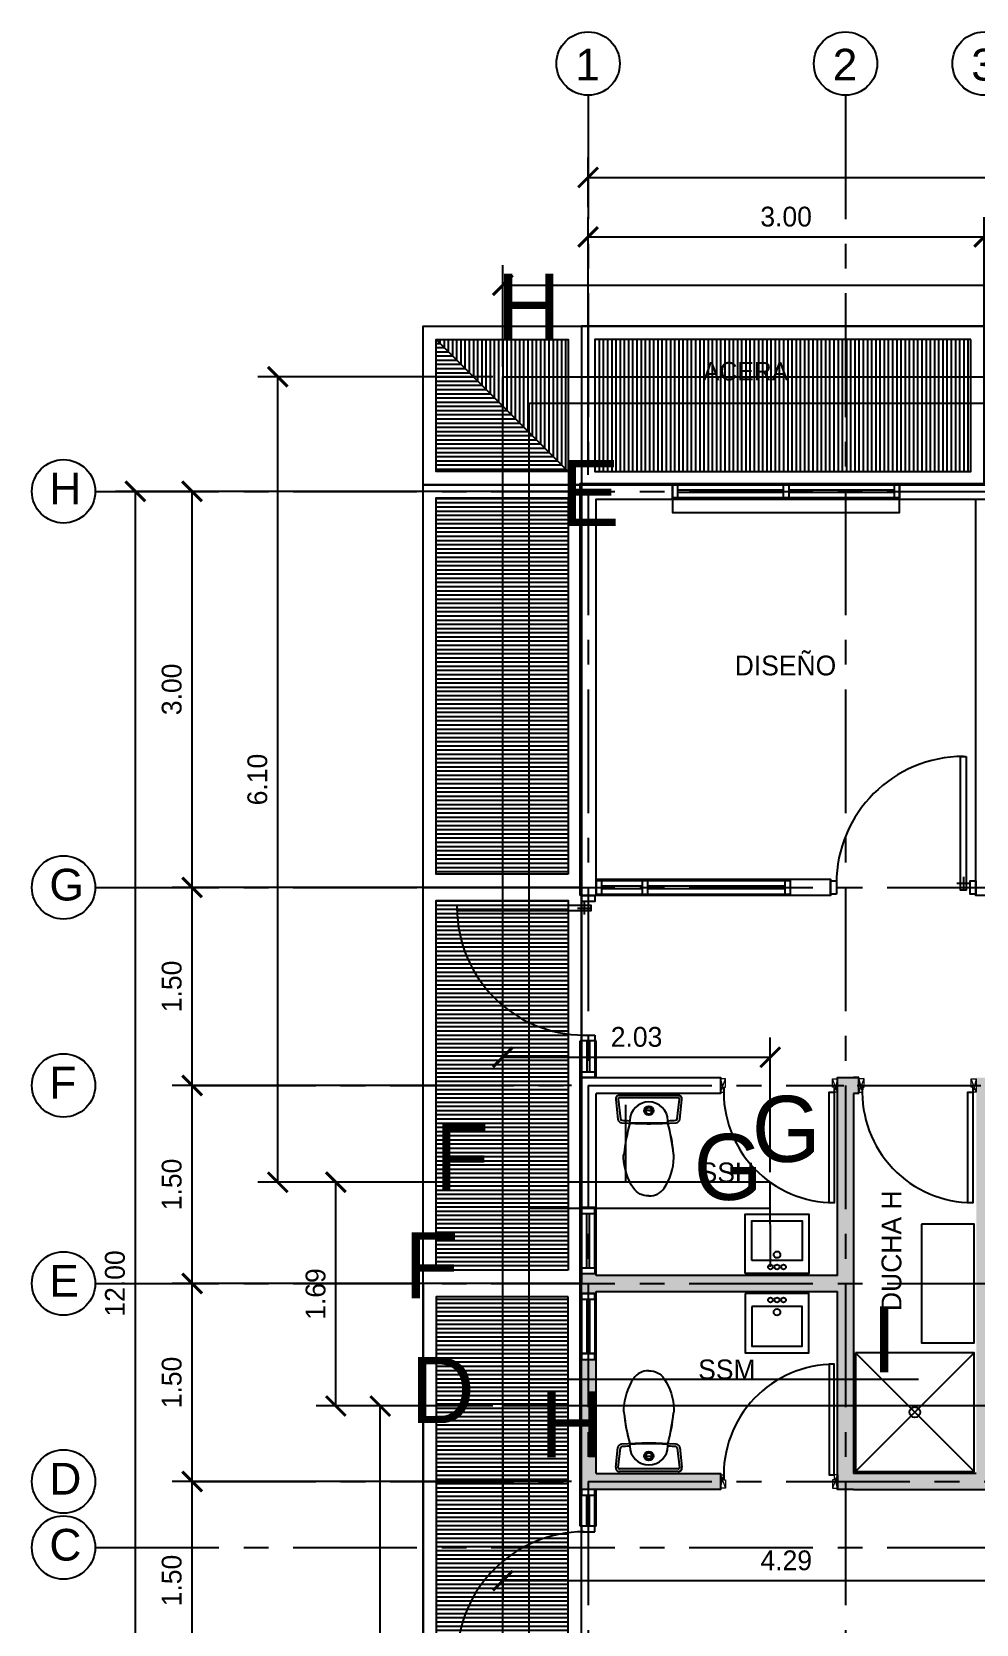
# Model space of a CAD drawing. Header units: millimetres. Extents: x 1.9 to 53.6, y -0.4 to 20.7.
# Drawn here: x 1.94 to 9.09, y 8.63 to 20.69 of the extents above; entities that cross this region are included whole.
import ezdxf

# ---------------------------------------------------------------- set-up
doc = ezdxf.new("R2010")
doc.units = ezdxf.units.MM
doc.header["$MEASUREMENT"] = 0
doc.header["$PDMODE"] = 3
doc.linetypes.add('CENTER', pattern=[2, 1.25, -0.25, 0.25, -0.25])
for name, color, linetype in [('A-COTAS', 252, 'Continuous'), ('A-EJES', 252, 'CENTER'), ('A-PLANTAS', 252, 'Continuous'), ('A-TEXTO', 252, 'Continuous')]:
    doc.layers.add(name, color=color, linetype=linetype)
doc.styles.add('EJES-ARQ$0$PL-EJES$0$R2', font='arial.ttf', dxfattribs={"height": 0.3})
doc.styles.add('T2-E75', font='GOTHIC.TTF', dxfattribs={"height": 0.15})
doc.styles.add('T8-E500', font='GOTHIC.TTF', dxfattribs={"height": 4})
doc.dimstyles.new('E75', dxfattribs={"dimtxt": 0.15, "dimasz": 0.15, "dimexe": 0.15, "dimexo": 0.075, "dimgap": 0.075, "dimtad": 1, "dimzin": 0, "dimdsep": 46, "dimtxsty": 'T2-E75', "dimblk": 'ARCHTICK', "dimcen": 0.15, "dimclrd": 252, "dimclre": 252, "dimclrt": 252, "dimadec": 0, "dimazin": 0, "dimtfac": 1, "dimtofl": 0, "dimtmove": 1, "dimatfit": 3, "dimfxl": 1, "dimtolj": 1, "dimtzin": 0, "dimarcsym": 0})
pattern_1 = [(180, (-3979.054977, -1923.915953), (0, -0.03175), [])]

# ---------------------------------------------------------------- blocks, each defined once
blk = doc.blocks.new('_ArchTick')
at = {"color": 0, "linetype": 'ByBlock', "const_width": 0.15}
blk.add_lwpolyline([(-0.5, -0.5), (0.5, 0.5)], dxfattribs=at)
blk = doc.blocks.new('*D11')
at = {"layer": 'A-COTAS', "color": 252, "lineweight": -2, "transparency": 16777216}
for p, q in [((6.151, 17.331), (6.151, 19.283)), ((9.151, 17.331), (9.151, 19.283)), ((6.151, 19.133), (9.151, 19.133))]:
    blk.add_line(p, q, dxfattribs=at)
at = {"layer": 'Defpoints', "color": 0, "transparency": 16777216}
for p in [(9.151, 19.133), (6.151, 17.256), (9.151, 17.256)]:
    blk.add_point(p, dxfattribs=at)
at = {"layer": 'A-COTAS', "color": 252, "lineweight": -2, "transparency": 16777216, "xscale": 0.15, "yscale": 0.15, "zscale": 0.15, "rotation": 180}
blk.add_blockref('_ArchTick', (6.151, 19.133), dxfattribs=at)
at = {"layer": 'A-COTAS', "color": 252, "lineweight": -2, "transparency": 16777216, "xscale": 0.15, "yscale": 0.15, "zscale": 0.15}
blk.add_blockref('_ArchTick', (9.151, 19.133), dxfattribs=at)
at = {"layer": 'A-COTAS', "color": 252, "transparency": 16777216, "insert": (7.651, 19.286), "char_height": 0.15, "attachment_point": 5, "style": 'T2-E75'}
blk.add_mtext('\\A1;3.00', dxfattribs=at)
blk = doc.blocks.new('*D14')
at = {"layer": 'A-COTAS', "color": 252, "lineweight": -2, "transparency": 16777216}
for p, q in [((4.089, 17.206), (2.571, 17.206)), ((2.721, 5.206), (2.721, 17.206)), ((4.089, 5.206), (2.571, 5.206))]:
    blk.add_line(p, q, dxfattribs=at)
at = {"layer": 'Defpoints', "color": 0, "transparency": 16777216}
for p in [(2.721, 17.206), (4.164, 17.206), (4.164, 5.206)]:
    blk.add_point(p, dxfattribs=at)
at = {"layer": 'A-COTAS', "color": 252, "lineweight": -2, "transparency": 16777216, "xscale": 0.15, "yscale": 0.15, "zscale": 0.15}
for p, rotation in [((2.721, 17.206), 90), ((2.721, 5.206), 270)]:
    blk.add_blockref('_ArchTick', p, dxfattribs=dict(at, rotation=rotation))
at = {"layer": 'A-COTAS', "color": 252, "transparency": 16777216, "insert": (2.567, 11.206), "char_height": 0.15, "attachment_point": 5, "rotation": 90, "style": 'T2-E75'}
blk.add_mtext('\\A1;12.00', dxfattribs=at)
blk = doc.blocks.new('*D34')
at = {"layer": 'A-COTAS', "color": 252, "lineweight": -2, "transparency": 16777216}
for p, q in [((9.151, 17.331), (9.151, 19.283)), ((12.151, 17.331), (12.151, 19.283)), ((9.151, 19.133), (12.151, 19.133))]:
    blk.add_line(p, q, dxfattribs=at)
at = {"layer": 'Defpoints', "color": 0, "transparency": 16777216}
for p in [(12.151, 19.133), (9.151, 17.256), (12.151, 17.256)]:
    blk.add_point(p, dxfattribs=at)
at = {"layer": 'A-COTAS', "color": 252, "lineweight": -2, "transparency": 16777216, "xscale": 0.15, "yscale": 0.15, "zscale": 0.15, "rotation": 180}
blk.add_blockref('_ArchTick', (9.151, 19.133), dxfattribs=at)
at = {"layer": 'A-COTAS', "color": 252, "lineweight": -2, "transparency": 16777216, "xscale": 0.15, "yscale": 0.15, "zscale": 0.15}
blk.add_blockref('_ArchTick', (12.151, 19.133), dxfattribs=at)
at = {"layer": 'A-COTAS', "color": 252, "transparency": 16777216, "insert": (10.651, 19.286), "char_height": 0.15, "attachment_point": 5, "style": 'T2-E75'}
blk.add_mtext('\\A1;3.00', dxfattribs=at)
blk = doc.blocks.new('*D36')
at = {"layer": 'A-COTAS', "color": 252, "lineweight": -2, "transparency": 16777216}
for p, q in [((6.151, 19.358), (6.151, 19.734)), ((48.151, 19.358), (48.151, 19.734)), ((6.151, 19.584), (48.151, 19.584))]:
    blk.add_line(p, q, dxfattribs=at)
at = {"layer": 'Defpoints', "color": 0, "transparency": 16777216}
for p in [(48.151, 19.584), (6.151, 19.283), (48.151, 19.283)]:
    blk.add_point(p, dxfattribs=at)
at = {"layer": 'A-COTAS', "color": 252, "lineweight": -2, "transparency": 16777216, "xscale": 0.15, "yscale": 0.15, "zscale": 0.15, "rotation": 180}
blk.add_blockref('_ArchTick', (6.151, 19.584), dxfattribs=at)
at = {"layer": 'A-COTAS', "color": 252, "lineweight": -2, "transparency": 16777216, "xscale": 0.15, "yscale": 0.15, "zscale": 0.15}
blk.add_blockref('_ArchTick', (48.151, 19.584), dxfattribs=at)
at = {"layer": 'A-COTAS', "color": 252, "transparency": 16777216, "insert": (27.151, 19.738), "char_height": 0.15, "attachment_point": 5, "style": 'T2-E75'}
blk.add_mtext('\\A1;42.00', dxfattribs=at)
blk = doc.blocks.new('A$C12CA0C20')
at = {"layer": 'A-PLANTAS'}
h = blk.add_hatch(dxfattribs=at)
h.set_pattern_fill('ANSI31', color=256, scale=0.01, angle=135)
h.set_pattern_definition(pattern_1)
h.paths.add_polyline_path([(0.1, 13.4), (1.1, 13.4), (0.1, 14.4)])
h = blk.add_hatch(dxfattribs=at)
h.set_pattern_fill('ANSI31', color=256, scale=0.01, angle=45)
h.set_pattern_definition([(90, (-3979.054977, -1923.915953), (-0.03175, 0), [])])
h.paths.add_polyline_path([(22.15, 14.4), (22.15, 13.4), (19.35, 13.4), (19.35, 14.4)])
h.paths.add_polyline_path([(19.15, 14.4), (19.15, 13.4), (16.35, 13.4), (16.35, 14.4)])
h.paths.add_polyline_path([(16.15, 14.4), (16.15, 13.4), (13.35, 13.4), (13.35, 14.4)])
h.paths.add_polyline_path([(10.35, 13.4), (10.35, 14.4), (13.15, 14.4), (13.15, 13.4)])
h.paths.add_polyline_path([(7.35, 13.4), (7.35, 14.4), (10.15, 14.4), (10.15, 13.4)])
h.paths.add_polyline_path([(4.35, 13.4), (4.35, 14.4), (7.15, 14.4), (7.15, 13.4)])
h.paths.add_polyline_path([(1.3, 13.4), (1.3, 14.4), (4.15, 14.4), (4.15, 13.4)])
h.paths.add_polyline_path([(0.1, 14.4), (1.1, 14.4), (1.1, 13.4)])
h = blk.add_hatch(dxfattribs=at)
h.set_pattern_fill('ANSI31', color=256, scale=0.01, angle=135)
h.set_pattern_definition(pattern_1)
h.paths.add_polyline_path([(1.1, 13.2), (0.1, 13.2), (0.1, 10.35), (1.1, 10.35)])
h = blk.add_hatch(dxfattribs=at)
h.set_pattern_fill('ANSI31', color=256, scale=0.01, angle=135)
h.set_pattern_definition(pattern_1)
h.paths.add_polyline_path([(1.1, 10.15), (0.1, 10.15), (0.1, 7.35), (1.1, 7.35)])
h.paths.add_polyline_path([(1.1, 7.15), (0.1, 7.15), (0.1, 4.35), (1.1, 4.35)])
h.paths.add_polyline_path([(0.1, 1.3), (1.1, 1.3), (1.1, 4.15), (0.1, 4.15)])
for points in [[(0, 0), (0, 14.5), (44.5, 14.5), (44.5, 0), (0, 0)], [(1.1, 13.4), (0.1, 14.4)]]:
    blk.add_lwpolyline(points, dxfattribs=at)
for points in [[(1.2, 13.3), (0, 13.3), (0, 14.5), (1.2, 14.5)], [(4.25, 14.5), (1.2, 14.5), (1.2, 13.3), (4.25, 13.3)], [(1.1, 13.4), (0.1, 13.4), (0.1, 14.4), (1.1, 14.4)], [(4.15, 14.4), (1.3, 14.4), (1.3, 13.4), (4.15, 13.4)], [(1.2, 10.25), (0, 10.25), (0, 13.3), (1.2, 13.3)], [(1.2, 1.2), (1.2, 13.3), (43.3, 13.3), (43.3, 1.2)], [(1.1, 10.35), (0.1, 10.35), (0.1, 13.2), (1.1, 13.2)], [(1.2, 7.25), (0, 7.25), (0, 10.25), (1.2, 10.25)], [(1.1, 7.35), (0.1, 7.35), (0.1, 10.15), (1.1, 10.15)], [(1.2, 7.25), (0, 7.25), (0, 4.25), (1.2, 4.25)], [(1.1, 7.15), (0.1, 7.15), (0.1, 4.35), (1.1, 4.35)]]:
    blk.add_lwpolyline(points, close=True, dxfattribs=at)
blk = doc.blocks.new('A$C1F69553A')
at = {"lineweight": 0}
for p, q in [((0, 0), (0.038, 0.1)), ((0, 0.1), (0.025, 0))]:
    blk.add_line(p, q, dxfattribs=at)
blk.add_lwpolyline([(0.025, 0), (0.025, 0.038), (0.038, 0.038), (0.038, 0.1), (0, 0.1), (0, 0)], close=True, dxfattribs=at)
blk = doc.blocks.new('A$C25FA49E9')
at = {"layer": 'A-PLANTAS'}
for p, q in [((2.27, 0), (0.59, 0)), ((2.27, 0.1), (0.63, 0.1))]:
    blk.add_line(p, q, dxfattribs=at)
for points in [[(0.63, 0.1), (0.59, 0.1), (0.59, 0), (0.63, 0), (0.63, 0.1)], [(1.425, 0.06), (0.63, 0.06)], [(1.425, 0.04), (0.63, 0.04)], [(1.43, 0.1), (1.47, 0.1), (1.47, 0), (1.43, 0), (1.43, 0.1)], [(2.27, 0.06), (1.475, 0.06)], [(2.27, 0.04), (1.475, 0.04)], [(2.27, 0.1), (2.31, 0.1), (2.31, 0), (2.27, 0), (2.27, 0.1)]]:
    blk.add_lwpolyline(points, dxfattribs=at)
blk = doc.blocks.new('*D44')
at = {"layer": 'A-COTAS', "color": 252, "lineweight": -2, "transparency": 16777216}
for p, q in [((6.026, 9.706), (3.001, 9.706)), ((3.151, 8.206), (3.151, 9.706)), ((6.026, 8.206), (3.001, 8.206))]:
    blk.add_line(p, q, dxfattribs=at)
at = {"layer": 'Defpoints', "color": 0, "transparency": 16777216}
for p in [(3.151, 9.706), (6.101, 9.706), (6.101, 8.206)]:
    blk.add_point(p, dxfattribs=at)
at = {"layer": 'A-COTAS', "color": 252, "lineweight": -2, "transparency": 16777216, "xscale": 0.15, "yscale": 0.15, "zscale": 0.15}
for p, rotation in [((3.151, 9.706), 90), ((3.151, 8.206), 270)]:
    blk.add_blockref('_ArchTick', p, dxfattribs=dict(at, rotation=rotation))
at = {"layer": 'A-COTAS', "color": 252, "transparency": 16777216, "insert": (2.997, 8.956), "char_height": 0.15, "attachment_point": 5, "rotation": 90, "style": 'T2-E75'}
blk.add_mtext('\\A1;1.50', dxfattribs=at)
blk = doc.blocks.new('*D45')
at = {"layer": 'A-COTAS', "color": 252, "lineweight": -2, "transparency": 16777216}
for p, q in [((6.026, 14.206), (3.001, 14.206)), ((3.151, 12.706), (3.151, 14.206)), ((6.026, 12.706), (3.001, 12.706))]:
    blk.add_line(p, q, dxfattribs=at)
at = {"layer": 'Defpoints', "color": 0, "transparency": 16777216}
for p in [(3.151, 14.206), (6.101, 14.206), (6.101, 12.706)]:
    blk.add_point(p, dxfattribs=at)
at = {"layer": 'A-COTAS', "color": 252, "lineweight": -2, "transparency": 16777216, "xscale": 0.15, "yscale": 0.15, "zscale": 0.15}
for p, rotation in [((3.151, 14.206), 90), ((3.151, 12.706), 270)]:
    blk.add_blockref('_ArchTick', p, dxfattribs=dict(at, rotation=rotation))
at = {"layer": 'A-COTAS', "color": 252, "transparency": 16777216, "insert": (2.997, 13.456), "char_height": 0.15, "attachment_point": 5, "rotation": 90, "style": 'T2-E75'}
blk.add_mtext('\\A1;1.50', dxfattribs=at)
blk = doc.blocks.new('*D49')
at = {"layer": 'A-COTAS', "color": 252, "lineweight": -2, "transparency": 16777216}
for p, q in [((6.026, 17.206), (3.001, 17.206)), ((3.151, 14.206), (3.151, 17.206)), ((6.026, 14.206), (3.001, 14.206))]:
    blk.add_line(p, q, dxfattribs=at)
at = {"layer": 'Defpoints', "color": 0, "transparency": 16777216}
for p in [(3.151, 17.206), (6.101, 17.206), (6.101, 14.206)]:
    blk.add_point(p, dxfattribs=at)
at = {"layer": 'A-COTAS', "color": 252, "lineweight": -2, "transparency": 16777216, "xscale": 0.15, "yscale": 0.15, "zscale": 0.15}
for p, rotation in [((3.151, 17.206), 90), ((3.151, 14.206), 270)]:
    blk.add_blockref('_ArchTick', p, dxfattribs=dict(at, rotation=rotation))
at = {"layer": 'A-COTAS', "color": 252, "transparency": 16777216, "insert": (2.997, 15.706), "char_height": 0.15, "attachment_point": 5, "rotation": 90, "style": 'T2-E75'}
blk.add_mtext('\\A1;3.00', dxfattribs=at)
blk = doc.blocks.new('A$C037570ED')
at = {"layer": 'A-PLANTAS'}
for points in [[(0, 0), (0.044, 0), (0.044, 0.1), (0, 0.1)], [(0.349, 0), (0.393, 0), (0.393, 0.1), (0.349, 0.1)], [(1.429, 0), (1.473, 0), (1.473, 0.1), (1.429, 0.1)]]:
    blk.add_lwpolyline(points, close=True, dxfattribs=at)
for points in [[(0.349, 0.1), (0.044, 0.1)], [(0.349, 0.06), (0.044, 0.06)], [(0.349, 0.04), (0.044, 0.04)], [(1.429, 0.1), (0.393, 0.1)], [(1.429, 0.06), (0.393, 0.06)], [(1.429, 0.04), (0.393, 0.04)], [(0.044, 0), (0.349, 0)], [(0.393, 0), (1.429, 0)]]:
    blk.add_lwpolyline(points, dxfattribs=at)
blk = doc.blocks.new('*D41')
at = {"layer": 'A-COTAS', "color": 252, "lineweight": -2, "transparency": 16777216}
for p, q in [((6.026, 11.206), (3.001, 11.206)), ((3.151, 9.706), (3.151, 11.206)), ((6.026, 9.706), (3.001, 9.706))]:
    blk.add_line(p, q, dxfattribs=at)
at = {"layer": 'Defpoints', "color": 0, "transparency": 16777216}
for p in [(3.151, 11.206), (6.101, 11.206), (6.101, 9.706)]:
    blk.add_point(p, dxfattribs=at)
at = {"layer": 'A-COTAS', "color": 252, "lineweight": -2, "transparency": 16777216, "xscale": 0.15, "yscale": 0.15, "zscale": 0.15}
for p, rotation in [((3.151, 11.206), 90), ((3.151, 9.706), 270)]:
    blk.add_blockref('_ArchTick', p, dxfattribs=dict(at, rotation=rotation))
at = {"layer": 'A-COTAS', "color": 252, "transparency": 16777216, "insert": (2.997, 10.456), "char_height": 0.15, "attachment_point": 5, "rotation": 90, "style": 'T2-E75'}
blk.add_mtext('\\A1;1.50', dxfattribs=at)
blk = doc.blocks.new('*D42')
at = {"layer": 'A-COTAS', "color": 252, "lineweight": -2, "transparency": 16777216}
for p, q in [((6.026, 12.706), (3.001, 12.706)), ((3.151, 11.206), (3.151, 12.706)), ((6.026, 11.206), (3.001, 11.206))]:
    blk.add_line(p, q, dxfattribs=at)
at = {"layer": 'Defpoints', "color": 0, "transparency": 16777216}
for p in [(3.151, 12.706), (6.101, 12.706), (6.101, 11.206)]:
    blk.add_point(p, dxfattribs=at)
at = {"layer": 'A-COTAS', "color": 252, "lineweight": -2, "transparency": 16777216, "xscale": 0.15, "yscale": 0.15, "zscale": 0.15}
for p, rotation in [((3.151, 12.706), 90), ((3.151, 11.206), 270)]:
    blk.add_blockref('_ArchTick', p, dxfattribs=dict(at, rotation=rotation))
at = {"layer": 'A-COTAS', "color": 252, "transparency": 16777216, "insert": (2.997, 11.956), "char_height": 0.15, "attachment_point": 5, "rotation": 90, "style": 'T2-E75'}
blk.add_mtext('\\A1;1.50', dxfattribs=at)
blk = doc.blocks.new('*D53')
at = {"layer": 'A-COTAS', "color": 252, "lineweight": -2, "transparency": 16777216}
for p, q in [((5.43, 10.278), (4.426, 10.278)), ((4.576, 4.353), (4.576, 10.278)), ((5.43, 4.353), (4.426, 4.353))]:
    blk.add_line(p, q, dxfattribs=at)
at = {"layer": 'Defpoints', "color": 0, "transparency": 16777216}
for p in [(4.576, 10.278), (5.505, 10.278), (5.505, 4.353)]:
    blk.add_point(p, dxfattribs=at)
at = {"layer": 'A-COTAS', "color": 252, "lineweight": -2, "transparency": 16777216, "xscale": 0.15, "yscale": 0.15, "zscale": 0.15}
for p, rotation in [((4.576, 10.278), 90), ((4.576, 4.353), 270)]:
    blk.add_blockref('_ArchTick', p, dxfattribs=dict(at, rotation=rotation))
at = {"layer": 'A-COTAS', "color": 252, "transparency": 16777216, "insert": (4.422, 7.316), "char_height": 0.15, "attachment_point": 5, "rotation": 90, "style": 'T2-E75'}
blk.add_mtext('\\A1;5.92', dxfattribs=at)
blk = doc.blocks.new('*D54')
at = {"layer": 'A-COTAS', "color": 252, "lineweight": -2, "transparency": 16777216}
for p, q in [((5.505, 10.203), (5.505, 8.805)), ((9.799, 10.203), (9.799, 8.805)), ((5.505, 8.955), (9.799, 8.955))]:
    blk.add_line(p, q, dxfattribs=at)
at = {"layer": 'Defpoints', "color": 0, "transparency": 16777216}
for p in [(5.505, 10.278), (9.799, 10.278), (9.799, 8.955)]:
    blk.add_point(p, dxfattribs=at)
at = {"layer": 'A-COTAS', "color": 252, "lineweight": -2, "transparency": 16777216, "xscale": 0.15, "yscale": 0.15, "zscale": 0.15, "rotation": 180}
blk.add_blockref('_ArchTick', (5.505, 8.955), dxfattribs=at)
at = {"layer": 'A-COTAS', "color": 252, "lineweight": -2, "transparency": 16777216, "xscale": 0.15, "yscale": 0.15, "zscale": 0.15}
blk.add_blockref('_ArchTick', (9.799, 8.955), dxfattribs=at)
at = {"layer": 'A-COTAS', "color": 252, "transparency": 16777216, "insert": (7.652, 9.108), "char_height": 0.15, "attachment_point": 5, "style": 'T2-E75'}
blk.add_mtext('\\A1;4.29', dxfattribs=at)
blk = doc.blocks.new('*D55')
at = {"layer": 'A-COTAS', "color": 252, "lineweight": -2, "transparency": 16777216}
for p, q in [((5.43, 11.973), (4.09, 11.973)), ((4.24, 10.278), (4.24, 11.973)), ((5.43, 10.278), (4.09, 10.278))]:
    blk.add_line(p, q, dxfattribs=at)
at = {"layer": 'Defpoints', "color": 0, "transparency": 16777216}
for p in [(4.24, 11.973), (5.505, 11.973), (5.505, 10.278)]:
    blk.add_point(p, dxfattribs=at)
at = {"layer": 'A-COTAS', "color": 252, "lineweight": -2, "transparency": 16777216, "xscale": 0.15, "yscale": 0.15, "zscale": 0.15}
for p, rotation in [((4.24, 11.973), 90), ((4.24, 10.278), 270)]:
    blk.add_blockref('_ArchTick', p, dxfattribs=dict(at, rotation=rotation))
at = {"layer": 'A-COTAS', "color": 252, "transparency": 16777216, "insert": (4.087, 11.126), "char_height": 0.15, "attachment_point": 5, "rotation": 90, "style": 'T2-E75'}
blk.add_mtext('\\A1;1.69', dxfattribs=at)
blk = doc.blocks.new('*D56')
at = {"layer": 'A-COTAS', "color": 252, "lineweight": -2, "transparency": 16777216}
for p, q in [((5.505, 12.048), (5.505, 13.07)), ((7.531, 12.048), (7.531, 13.07)), ((5.505, 12.92), (7.531, 12.92))]:
    blk.add_line(p, q, dxfattribs=at)
at = {"layer": 'Defpoints', "color": 0, "transparency": 16777216}
for p in [(7.531, 12.92), (5.505, 11.973), (7.531, 11.973)]:
    blk.add_point(p, dxfattribs=at)
at = {"layer": 'A-COTAS', "color": 252, "lineweight": -2, "transparency": 16777216, "xscale": 0.15, "yscale": 0.15, "zscale": 0.15, "rotation": 180}
blk.add_blockref('_ArchTick', (5.505, 12.92), dxfattribs=at)
at = {"layer": 'A-COTAS', "color": 252, "lineweight": -2, "transparency": 16777216, "xscale": 0.15, "yscale": 0.15, "zscale": 0.15}
blk.add_blockref('_ArchTick', (7.531, 12.92), dxfattribs=at)
at = {"layer": 'A-COTAS', "color": 252, "transparency": 16777216, "insert": (6.518, 13.073), "char_height": 0.15, "attachment_point": 5, "style": 'T2-E75'}
blk.add_mtext('\\A1;2.03', dxfattribs=at)
blk = doc.blocks.new('*D57')
at = {"layer": 'A-COTAS', "color": 252, "lineweight": -2, "transparency": 16777216}
for p, q in [((5.43, 18.074), (3.65, 18.074)), ((3.8, 11.973), (3.8, 18.074)), ((5.43, 11.973), (3.65, 11.973))]:
    blk.add_line(p, q, dxfattribs=at)
at = {"layer": 'Defpoints', "color": 0, "transparency": 16777216}
for p in [(3.8, 18.074), (5.505, 18.074), (5.505, 11.973)]:
    blk.add_point(p, dxfattribs=at)
at = {"layer": 'A-COTAS', "color": 252, "lineweight": -2, "transparency": 16777216, "xscale": 0.15, "yscale": 0.15, "zscale": 0.15}
for p, rotation in [((3.8, 18.074), 90), ((3.8, 11.973), 270)]:
    blk.add_blockref('_ArchTick', p, dxfattribs=dict(at, rotation=rotation))
at = {"layer": 'A-COTAS', "color": 252, "transparency": 16777216, "insert": (3.646, 15.023), "char_height": 0.15, "attachment_point": 5, "rotation": 90, "style": 'T2-E75'}
blk.add_mtext('\\A1;6.10', dxfattribs=at)
blk = doc.blocks.new('*D58')
at = {"layer": 'A-COTAS', "color": 252, "lineweight": -2, "transparency": 16777216}
for p, q in [((5.505, 18.149), (5.505, 18.918)), ((26.285, 18.149), (26.285, 18.918)), ((5.505, 18.768), (26.285, 18.768))]:
    blk.add_line(p, q, dxfattribs=at)
at = {"layer": 'Defpoints', "color": 0, "transparency": 16777216}
for p in [(26.285, 18.768), (5.505, 18.074), (26.285, 18.074)]:
    blk.add_point(p, dxfattribs=at)
at = {"layer": 'A-COTAS', "color": 252, "lineweight": -2, "transparency": 16777216, "xscale": 0.15, "yscale": 0.15, "zscale": 0.15, "rotation": 180}
blk.add_blockref('_ArchTick', (5.505, 18.768), dxfattribs=at)
at = {"layer": 'A-COTAS', "color": 252, "lineweight": -2, "transparency": 16777216, "xscale": 0.15, "yscale": 0.15, "zscale": 0.15}
blk.add_blockref('_ArchTick', (26.285, 18.768), dxfattribs=at)
at = {"layer": 'A-COTAS', "color": 252, "transparency": 16777216, "insert": (15.895, 18.922), "char_height": 0.15, "attachment_point": 5, "style": 'T2-E75'}
blk.add_mtext('\\A1;20.78', dxfattribs=at)

msp = doc.modelspace()

# ---------------------------------------------------------------- hatches: boundary and pattern name
at = {"layer": 'A-PLANTAS'}
h = msp.add_hatch(dxfattribs=at)
h.set_pattern_fill('ANGLE', color=256)
h.set_pattern_definition([(0, (-3855.283, -1919.9595), (0, 6.985), [5.08, -1.905]), (90, (-3855.283, -1919.9595), (-6.985, 4e-16), [5.08, -1.905])])
h.paths.add_polyline_path([(15.791, 17.266), (14.511, 17.266), (14.511, 17.146), (15.791, 17.146)])
h.paths.add_polyline_path([(12.791, 17.266), (11.511, 17.266), (11.511, 17.146), (12.791, 17.146)])
h.paths.add_polyline_path([(9.791, 17.266), (8.511, 17.266), (8.511, 17.146), (9.791, 17.146)])
h.paths.add_polyline_path([(6.791, 17.266), (6.091, 17.266), (6.091, 14.144), (6.211, 14.144), (6.211, 17.146), (6.791, 17.146)])
h.paths.add_polyline_path([(6.211, 12.646), (7.153, 12.646), (7.153, 12.766), (6.091, 12.766), (6.091, 11.781), (6.211, 11.781)])
h = msp.add_hatch(color=256, dxfattribs=at)
h.dxf.hatch_style = 1
h.paths.add_polyline_path([(15.211, 12.766), (15.091, 12.766), (10.099, 12.766), (10.099, 12.646), (10.191, 12.646), (10.191, 9.766), (9.211, 9.766), (9.211, 12.766), (9.091, 12.766), (9.091, 9.766), (8.161, 9.766), (8.161, 12.646), (8.203, 12.646), (8.203, 12.766), (8.161, 12.766), (8.041, 12.766), (8.041, 11.266), (6.211, 11.266), (6.211, 11.281), (6.091, 11.281), (6.091, 11.131), (6.211, 11.131), (6.211, 11.146), (8.041, 11.146), (8.041, 9.646), (8.161, 9.646), (11.541, 9.646), (11.541, 9.766), (10.311, 9.766), (10.311, 12.646), (12.641, 12.646), (12.641, 9.646), (12.761, 9.646), (12.761, 12.646), (15.091, 12.646), (15.091, 9.766), (13.861, 9.766), (13.861, 9.646), (15.091, 9.646), (15.211, 9.646), (15.211, 9.766)])
h.paths.add_polyline_path([(7.153, 9.766), (6.211, 9.766), (6.211, 10.631), (6.091, 10.631), (6.091, 9.646), (7.153, 9.646)], flags=17)

# ---------------------------------------------------------------- linework, layer by layer
at = {"layer": 'A-COTAS', "color": 5}
for p, q in [((5.505, 4.353), (5.505, 18.074)), ((5.505, 18.074), (26.285, 18.074)), ((6.435, 12.559), (6.435, 11.973)), ((7.531, 11.973), (5.505, 11.973)), ((7.532, 11.331), (7.531, 11.973)), ((9.799, 10.278), (5.505, 10.278))]:
    msp.add_line(p, q, dxfattribs=at)
at = {"layer": 'A-COTAS', "color": 1}
for p, q in [((5.705, 17.874), (26.085, 17.874)), ((5.705, 4.553), (5.705, 17.874)), ((7.531, 11.773), (5.705, 11.773)), ((8.654, 10.478), (5.705, 10.478))]:
    msp.add_line(p, q, dxfattribs=at)
at = {"layer": 'A-EJES', "ltscale": 0.75}
for p, q in [((6.151, 20.206), (6.151, 2.206)), ((8.101, 20.206), (8.101, 2.206)), ((2.417, 17.206), (53.133, 17.206)), ((2.417, 14.206), (53.133, 14.206)), ((3.151, 12.706), (8.088, 12.706)), ((6.151, 12.706), (6.151, 9.706)), ((8.188, 12.706), (10.089, 12.706)), ((2.417, 11.206), (53.133, 11.206)), ((3.151, 9.706), (53.133, 9.706)), ((2.417, 9.206), (53.133, 9.206))]:
    msp.add_line(p, q, dxfattribs=at)
at = {"layer": 'A-EJES', "linetype": 'Continuous', "ltscale": 0.75}
for centre in [(6.151, 20.446), (8.101, 20.446), (9.151, 20.446), (2.177, 17.206), (2.177, 14.206), (2.177, 12.706), (2.177, 11.206), (2.177, 9.706), (2.177, 9.206)]:
    msp.add_circle(centre, 0.24, dxfattribs=at)
at = {"layer": 'A-PLANTAS', "linetype": 'Continuous'}
for p, q in [((9.044, 14.236), (8.944, 14.236)), ((8.994, 14.286), (8.994, 14.186))]:
    msp.add_line(p, q, dxfattribs=at)
at = {"layer": 'A-PLANTAS'}
for p, q in [((6.071, 14.05), (6.171, 14.05)), ((6.121, 14.1), (6.121, 14)), ((6.36, 12.599), (6.377, 12.45)), ((6.36, 12.599), (6.36, 12.599)), ((6.36, 12.599), (6.377, 12.45)), ((6.379, 12.601), (6.396, 12.452)), ((6.833, 12.631), (6.389, 12.631)), ((6.833, 12.612), (6.389, 12.612)), ((6.826, 12.452), (6.843, 12.601)), ((6.845, 12.45), (6.862, 12.599)), ((6.845, 12.45), (6.862, 12.599)), ((6.377, 12.45), (6.377, 12.45)), ((6.845, 12.45), (6.845, 12.45)), ((8.176, 10.681), (9.076, 9.781)), ((9.076, 10.681), (8.176, 9.781)), ((6.36, 9.814), (6.377, 9.963)), ((6.36, 9.814), (6.377, 9.963)), ((6.377, 9.963), (6.377, 9.963)), ((6.379, 9.812), (6.396, 9.961)), ((6.826, 9.961), (6.843, 9.812)), ((6.845, 9.963), (6.862, 9.814)), ((6.845, 9.963), (6.845, 9.963)), ((6.845, 9.963), (6.862, 9.814)), ((6.36, 9.814), (6.36, 9.814)), ((6.833, 9.801), (6.389, 9.801)), ((6.833, 9.781), (6.389, 9.781))]:
    msp.add_line(p, q, dxfattribs=at)
for points in [[(6.091, 14.144), (6.091, 17.266), (27.511, 17.266)], [(6.791, 17.146), (6.791, 17.266)], [(8.511, 17.146), (8.511, 17.266)], [(6.211, 14.144), (6.211, 17.146), (24.091, 17.146)], [(6.211, 14.144), (6.211, 17.146)], [(6.791, 17.146), (6.791, 17.046), (8.511, 17.046), (8.511, 17.146)], [(9.213, 17.146), (9.213, 14.144), (9.088, 14.144), (9.088, 17.146)], [(6.211, 14.269), (7.988, 14.269), (7.988, 14.144), (6.211, 14.144)], [(7.683, 14.144), (7.683, 14.269)], [(6.211, 14.144), (6.091, 14.144)], [(6.091, 9.369), (6.091, 13.044)], [(6.211, 13.044), (6.091, 13.044)], [(6.101, 13.044), (6.101, 12.8)], [(6.141, 13.044), (6.141, 12.81)], [(6.161, 13.044), (6.161, 12.81)], [(6.201, 13.044), (6.201, 12.81)], [(6.211, 12.766), (6.211, 13.044)], [(6.211, 12.766), (6.211, 13.044)], [(6.091, 12.766), (7.153, 12.766), (7.153, 12.646), (6.211, 12.646)], [(8.041, 11.266), (8.041, 12.766), (8.203, 12.766)], [(8.203, 12.766), (8.161, 12.766)], [(8.203, 12.646), (8.203, 12.766)], [(6.211, 11.266), (6.211, 12.646)], [(8.161, 12.646), (8.161, 9.766)], [(8.203, 12.646), (8.161, 12.646)], [(6.091, 11.781), (6.211, 11.781)], [(6.101, 11.781), (6.101, 11.737)], [(6.101, 11.737), (6.201, 11.737)], [(6.101, 11.325), (6.101, 11.737)], [(6.141, 11.325), (6.141, 11.737)], [(6.161, 11.325), (6.161, 11.737)], [(6.201, 11.781), (6.201, 11.737)], [(6.201, 11.325), (6.201, 11.737)], [(6.091, 11.281), (6.211, 11.281)], [(6.101, 11.325), (6.201, 11.325)], [(6.101, 11.325), (6.101, 11.281)], [(6.101, 11.281), (6.201, 11.281)], [(6.201, 11.325), (6.201, 11.281)], [(8.041, 11.266), (6.211, 11.266)], [(6.091, 11.131), (6.211, 11.131)], [(6.101, 11.087), (6.101, 11.131)], [(6.201, 11.087), (6.201, 11.131)], [(6.211, 9.766), (6.211, 11.146)], [(6.211, 11.146), (8.041, 11.146)], [(8.161, 9.646), (8.041, 9.646), (8.041, 11.146)], [(6.101, 11.087), (6.201, 11.087)], [(6.101, 11.087), (6.101, 10.675)], [(6.141, 11.087), (6.141, 10.675)], [(6.161, 11.087), (6.161, 10.675)], [(6.201, 11.087), (6.201, 10.675)], [(6.091, 10.631), (6.211, 10.631)], [(6.101, 10.675), (6.201, 10.675)], [(6.101, 10.631), (6.101, 10.675)], [(6.201, 10.631), (6.201, 10.675)], [(6.211, 9.766), (7.153, 9.766), (7.153, 9.646), (6.091, 9.646)], [(8.041, 9.756), (8.041, 9.656)], [(9.091, 9.766), (8.161, 9.766)], [(8.161, 9.646), (11.541, 9.646), (11.541, 9.766), (10.311, 9.766)], [(6.101, 9.369), (6.101, 9.612)], [(6.141, 9.369), (6.141, 9.602)], [(6.161, 9.369), (6.161, 9.602)], [(6.201, 9.369), (6.201, 9.646)], [(6.211, 9.369), (6.211, 9.646)], [(6.211, 9.369), (6.091, 9.369)], [(6.201, 9.369), (6.201, 9.369), (6.101, 9.369)]]:
    msp.add_lwpolyline(points, dxfattribs=at)
at = {"layer": 'A-PLANTAS', "linetype": 'Continuous'}
for points in [[(9.016, 15.198), (9.016, 14.186), (8.972, 14.186), (8.972, 15.198)], [(8.032, 14.156), (7.988, 14.156), (7.988, 14.256), (8.032, 14.256)], [(9.088, 14.156), (9.044, 14.156), (9.044, 14.256), (9.088, 14.256)]]:
    msp.add_lwpolyline(points, close=True, dxfattribs=at)
at = {"layer": 'A-PLANTAS'}
for points in [[(6.201, 14.144), (6.201, 14.1), (6.101, 14.1), (6.101, 14.144)], [(5.159, 14.072), (6.171, 14.072), (6.171, 14.028), (5.159, 14.028)], [(6.201, 13.088), (6.201, 13.044), (6.101, 13.044), (6.101, 13.088)], [(6.201, 12.81), (6.201, 12.766), (6.101, 12.766), (6.101, 12.81)], [(8.016, 12.656), (8.016, 11.818), (7.978, 11.818), (7.978, 12.656)], [(9.066, 12.656), (9.066, 11.818), (9.028, 11.818), (9.028, 12.656)], [(6.101, 11.737), (6.201, 11.737), (6.201, 11.781), (6.101, 11.781)], [(7.34, 11.281), (7.34, 11.731), (7.823, 11.731), (7.823, 11.281)], [(7.39, 11.381), (7.39, 11.681), (7.773, 11.681), (7.773, 11.381)], [(8.676, 11.656), (8.676, 10.756), (9.076, 10.756), (9.076, 11.656)], [(6.101, 11.087), (6.201, 11.087), (6.201, 11.131), (6.101, 11.131)], [(7.34, 11.131), (7.34, 10.681), (7.823, 10.681), (7.823, 11.131)], [(7.39, 11.031), (7.39, 10.731), (7.773, 10.731), (7.773, 11.031)], [(6.101, 10.631), (6.201, 10.631), (6.201, 10.675), (6.101, 10.675)], [(8.176, 10.681), (8.176, 9.781), (9.076, 9.781), (9.076, 10.681)], [(8.016, 9.756), (8.016, 10.594), (7.978, 10.594), (7.978, 9.756)], [(6.201, 9.602), (6.201, 9.646), (6.101, 9.646), (6.101, 9.602)], [(6.201, 9.325), (6.201, 9.369), (6.101, 9.369), (6.101, 9.325)]]:
    msp.add_lwpolyline(points, close=True, dxfattribs=at)
at = {"layer": 'A-PLANTAS', "const_width": 0.03}
msp.add_lwpolyline([(7.988, 14.206), (7.988, 14.206)], dxfattribs=at)
at = {"layer": 'A-PLANTAS'}
for points in [[(6.475, 12.425, -0.04813), (6.472, 12.426, -0.05292), (6.47, 12.426, -0.132942), (6.467, 12.429, -0.054239), (6.466, 12.431, -0.045541), (6.466, 12.434, -0.053642), (6.465, 12.439, -0.006382), (6.465, 12.439)], [(6.756, 12.439, -0.05138), (6.756, 12.434, -0.041966), (6.755, 12.432, -0.057732), (6.754, 12.429, -0.150162), (6.751, 12.426, -0.052203), (6.749, 12.426, -0.042053), (6.746, 12.425)], [(6.611, 11.869, -0.267083), (6.494, 11.928, -0.133646), (6.42, 12.159, -0.037158), (6.421, 12.185)], [(6.611, 11.869, 0.267083), (6.727, 11.928, 0.133646), (6.801, 12.159, 0.037158), (6.8, 12.185)], [(6.611, 10.544, 0.267083), (6.494, 10.485, 0.133646), (6.42, 10.254, 0.037158), (6.421, 10.228)], [(6.611, 10.544, -0.267083), (6.727, 10.485, -0.133646), (6.801, 10.254, -0.037158), (6.8, 10.228)], [(6.475, 9.988, 0.04813), (6.472, 9.987, 0.05292), (6.47, 9.987, 0.132942), (6.467, 9.984, 0.054239), (6.466, 9.982, 0.045541), (6.466, 9.979, 0.053642), (6.465, 9.974, 0.006382), (6.465, 9.974)], [(6.756, 9.974, 0.05138), (6.756, 9.979, 0.041966), (6.755, 9.981, 0.057732), (6.754, 9.984, 0.150162), (6.751, 9.987, 0.052203), (6.749, 9.987, 0.042053), (6.746, 9.988)]]:
    msp.add_lwpolyline(points, format="xyb", dxfattribs=at)
for centre, radius in [((6.611, 12.514), 0.0343), ((6.611, 12.514), 0.025), ((7.532, 11.331), 0.018), ((7.582, 11.424), 0.025), ((7.582, 11.331), 0.018), ((7.632, 11.331), 0.018), ((7.532, 11.081), 0.018), ((7.582, 11.081), 0.018), ((7.632, 11.081), 0.018), ((7.582, 10.988), 0.025), ((8.626, 10.231), 0.04), ((6.611, 9.899), 0.0343), ((6.611, 9.899), 0.025)]:
    msp.add_circle(centre, radius, dxfattribs=at)
at = {"layer": 'A-PLANTAS', "linetype": 'Continuous'}
msp.add_arc((8.994, 14.236), 0.962, 90, 180, dxfattribs=at)
at = {"layer": 'A-PLANTAS'}
for centre, radius, start, end in [((6.121, 14.05), 0.962, 180, 270), ((8.016, 12.656), 0.838, 177.401, 270), ((9.066, 12.656), 0.838, 177.401, 270), ((6.389, 12.602), 0.0292, 90, 186.4831), ((6.389, 12.602), 0.0292, 90, 186.4831), ((6.389, 12.602), 0.00999, 90, 186.4831), ((6.611, 12.436), 0.145, 1.1725, 178.8282), ((6.833, 12.602), 0.0292, 0, 90), ((6.833, 12.602), 0.0292, 353.5169, 90), ((6.833, 12.602), 0.00999, 353.5169, 90), ((6.406, 12.453), 0.0292, 186.4831, 265.6595), ((6.406, 12.453), 0.0292, 186.4831, 265.6595), ((6.406, 12.453), 0.00999, 186.4831, 265.6595), ((6.611, 15.154), 2.738, 265.6595, 274.3405), ((6.611, 15.154), 2.738, 265.6595, 274.3405), ((6.611, 15.154), 2.719, 265.6595, 266.9336), ((6.611, 15.154), 2.732, 267.156, 272.8447), ((6.611, 12.514), 0.0245, 162.2889, 15.9369), ((6.612, 12.579), 0.0625, 247.0796, 291.1462), ((6.611, 12.514), 0.0245, 17.6341, 159.9603), ((6.612, 12.58), 0.0625, 247.0242, 290.5702), ((6.611, 15.154), 2.719, 273.0671, 274.3405), ((6.816, 12.453), 0.00999, 274.3405, 353.5169), ((6.816, 12.453), 0.0292, 274.3405, 353.5169), ((6.816, 12.453), 0.0292, 274.3405, 353.5169), ((7.964, 12.021), 1.55, 165.0655, 173.9264), ((7.946, 12.024), 1.532, 165.0087, 173.7563), ((6.611, 13.032), 0.616, 267.4691, 272.5355), ((5.274, 12.024), 1.534, 6.2407, 14.9827), ((5.257, 12.021), 1.55, 6.0736, 14.935), ((8.016, 9.756), 0.838, 90, 182.599), ((7.964, 10.392), 1.55, 186.0736, 194.9345), ((7.946, 10.389), 1.532, 186.2437, 194.9913), ((5.257, 10.392), 1.55, 345.065, 353.9264), ((5.274, 10.389), 1.534, 345.0173, 353.7593), ((6.406, 9.96), 0.0292, 94.3405, 173.5169), ((6.406, 9.96), 0.0292, 94.3405, 173.5169), ((6.406, 9.96), 0.00999, 94.3405, 173.5169), ((6.611, 7.259), 2.738, 85.6595, 94.3405), ((6.611, 7.259), 2.738, 85.6595, 94.3405), ((6.611, 7.259), 2.719, 93.0664, 94.3405), ((6.611, 9.977), 0.145, 181.1718, 358.8275), ((6.611, 7.259), 2.732, 87.1553, 92.844), ((6.611, 9.381), 0.616, 87.4645, 92.5309), ((6.611, 9.899), 0.0245, 344.0631, 197.7111), ((6.612, 9.834), 0.0625, 68.8538, 112.9204), ((6.612, 9.833), 0.0625, 69.4298, 112.9758), ((6.611, 9.899), 0.0245, 200.0397, 342.3659), ((6.611, 7.259), 2.719, 85.6595, 86.9329), ((6.816, 9.96), 0.00999, 6.4831, 85.6595), ((6.816, 9.96), 0.0292, 6.4831, 85.6595), ((6.816, 9.96), 0.0292, 6.4831, 85.6595), ((6.389, 9.811), 0.0292, 173.5169, 270), ((6.389, 9.811), 0.0292, 173.5169, 270), ((6.389, 9.811), 0.00999, 173.5169, 270), ((6.833, 9.811), 0.0292, 270, 6.4831), ((6.833, 9.811), 0.00999, 270, 6.4831), ((6.833, 9.811), 0.0292, 270, 0), ((6.121, 8.363), 0.962, 90, 180)]:
    msp.add_arc(centre, radius, start, end, dxfattribs=at)

# ---------------------------------------------------------------- block references
for name, p in [('A$C12CA0C20', (4.901, 3.956)), ('A$C25FA49E9', (6.201, 17.156)), ('A$C037570ED', (6.211, 14.156))]:
    msp.add_blockref(name, p, dxfattribs=at)
at = {"layer": 'A-PLANTAS', "extrusion": (0, 0, -1), "xscale": -1, "zscale": -1}
msp.add_blockref('A$C1F69553A', (-7.153, 12.656), dxfattribs=at)
at = {"layer": 'A-PLANTAS', "xscale": -1}
for p in [(8.041, 12.656), (9.091, 12.656)]:
    msp.add_blockref('A$C1F69553A', p, dxfattribs=at)
at = {"layer": 'A-PLANTAS', "linetype": 'Continuous', "extrusion": (0, 0, -1), "xscale": -1, "zscale": -1}
msp.add_blockref('A$C1F69553A', (-8.203, 12.656), dxfattribs=at)
at = {"layer": 'A-PLANTAS', "extrusion": (0, 0, -1), "zscale": -1, "rotation": 180}
msp.add_blockref('A$C1F69553A', (-7.153, 9.756), dxfattribs=at)
at = {"layer": 'A-PLANTAS', "rotation": 180}
msp.add_blockref('A$C1F69553A', (8.041, 9.756), dxfattribs=at)

# ---------------------------------------------------------------- texts
at = {"layer": 'A-COTAS', "color": 5, "char_height": 0.5, "attachment_point": 1, "style": 'T8-E500'}
for s, insert in [('H', (5.46, 18.855)), ('G', (7.392, 12.627)), ('F', (4.76, 11.593)), ('D', (4.808, 10.648))]:
    msp.add_mtext_dynamic_manual_height_columns(s, width=0.50415, gutter_width=20, heights=[0], dxfattribs=dict(at, insert=insert))
at = {"layer": 'A-COTAS', "color": 1, "char_height": 0.5, "attachment_point": 1, "style": 'T8-E500'}
for s, insert in [('E', (5.942, 17.443)), ('F', (4.991, 12.418)), ('G', (6.952, 12.339)), ('I', (8.3, 11.032)), ('H', (5.787, 10.389))]:
    msp.add_mtext_dynamic_manual_height_columns(s, width=0.50415, gutter_width=20, heights=[0], dxfattribs=dict(at, insert=insert))
at = {"layer": 'A-EJES', "linetype": 'Continuous', "ltscale": 0.75, "style": 'EJES-ARQ$0$PL-EJES$0$R2'}
for s, p in [('1', (6.054, 20.318)), ('2', (8.004, 20.318)), ('3', (9.054, 20.318)), ('H', (2.07, 17.107)), ('G', (2.07, 14.107)), ('F', (2.07, 12.607)), ('E', (2.07, 11.107)), ('D', (2.07, 9.607)), ('C', (2.07, 9.107))]:
    msp.add_text(s, height=0.24, dxfattribs=at).set_placement(p)
at = {"layer": 'A-TEXTO', "attachment_point": 2, "style": 'T2-E75'}
for s, insert, char_height in [('ACERA', (7.344, 18.186), 0.14), ('DISEÑO', (7.646, 15.962), 0.15), ('SSH', (7.202, 12.122), 0.15), ('SSM', (7.202, 10.63), 0.15)]:
    msp.add_mtext_dynamic_manual_height_columns(s, width=4.1391, gutter_width=0.75, heights=[0], dxfattribs=dict(at, insert=insert, char_height=char_height))
at = {"layer": 'A-TEXTO', "insert": (8.374, 11.454), "char_height": 0.15, "attachment_point": 2, "rotation": 90, "style": 'T2-E75'}
msp.add_mtext_dynamic_manual_height_columns('DUCHA H', width=4.1391, gutter_width=0.75, heights=[0], dxfattribs=at)

# ---------------------------------------------------------------- dimensions: what is measured, and where the dimension line sits
at = {"layer": 'A-COTAS'}
for base, p1, p2, picture, middle in [((48.151, 19.584), (6.151, 19.283), (48.151, 19.283), '*D36', (27.151, 19.738)), ((9.151, 19.133), (6.151, 17.256), (9.151, 17.256), '*D11', (7.651, 19.286))]:
    dim = msp.add_linear_dim(base=base, p1=p1, p2=p2, dimstyle='E75', dxfattribs=at)
    dim.commit()
    dim.dimension.update_dxf_attribs({"geometry": picture, "text_midpoint": middle})
dim = msp.add_linear_dim(base=(12.151, 19.133), p1=(9.151, 17.256), p2=(12.151, 17.256), dimstyle='E75', override={"dimtmove": 1}, dxfattribs=at)
dim.commit()
dim.dimension.update_dxf_attribs({"geometry": '*D34', "text_midpoint": (10.651, 19.286)})
at = {"layer": 'A-COTAS', "color": 5}
for base, p1, p2, picture, middle in [((26.285, 18.768), (5.505, 18.074), (26.285, 18.074), '*D58', (15.895, 18.922)), ((7.531, 12.92), (5.505, 11.973), (7.531, 11.973), '*D56', (6.518, 13.073)), ((9.799, 8.955), (5.505, 10.278), (9.799, 10.278), '*D54', (7.652, 9.108))]:
    dim = msp.add_linear_dim(base=base, p1=p1, p2=p2, dimstyle='E75', dxfattribs=at)
    dim.commit()
    dim.dimension.update_dxf_attribs({"geometry": picture, "text_midpoint": middle})
for base, p1, p2, picture, middle in [((3.8, 18.074), (5.505, 11.973), (5.505, 18.074), '*D57', (3.646, 15.023)), ((4.2405, 11.973), (5.505, 10.2782), (5.5053, 11.973), '*D55', (4.0867, 11.1256)), ((4.5759, 10.2782), (5.505, 4.3533), (5.505, 10.2782), '*D53', (4.4221, 7.3157))]:
    dim = msp.add_linear_dim(base=base, p1=p1, p2=p2, angle=90, dimstyle='E75', dxfattribs=at)
    dim.commit()
    dim.dimension.update_dxf_attribs({"geometry": picture, "text_midpoint": middle})
at = {"layer": 'A-COTAS'}
for base, p1, p2, picture, middle in [((2.721, 17.206), (4.164, 5.206), (4.164, 17.206), '*D14', (2.567, 11.206)), ((3.151, 17.206), (6.101, 14.206), (6.101, 17.206), '*D49', (2.997, 15.706)), ((3.151, 14.206), (6.101, 12.706), (6.101, 14.206), '*D45', (2.997, 13.456)), ((3.151, 12.706), (6.101, 11.206), (6.101, 12.706), '*D42', (2.997, 11.956)), ((3.151, 11.206), (6.101, 9.706), (6.101, 11.206), '*D41', (2.997, 10.456)), ((3.151, 9.706), (6.101, 8.206), (6.101, 9.706), '*D44', (2.997, 8.956))]:
    dim = msp.add_linear_dim(base=base, p1=p1, p2=p2, angle=90, dimstyle='E75', dxfattribs=at)
    dim.commit()
    dim.dimension.update_dxf_attribs({"geometry": picture, "text_midpoint": middle})

doc.saveas('drawing.dxf')
